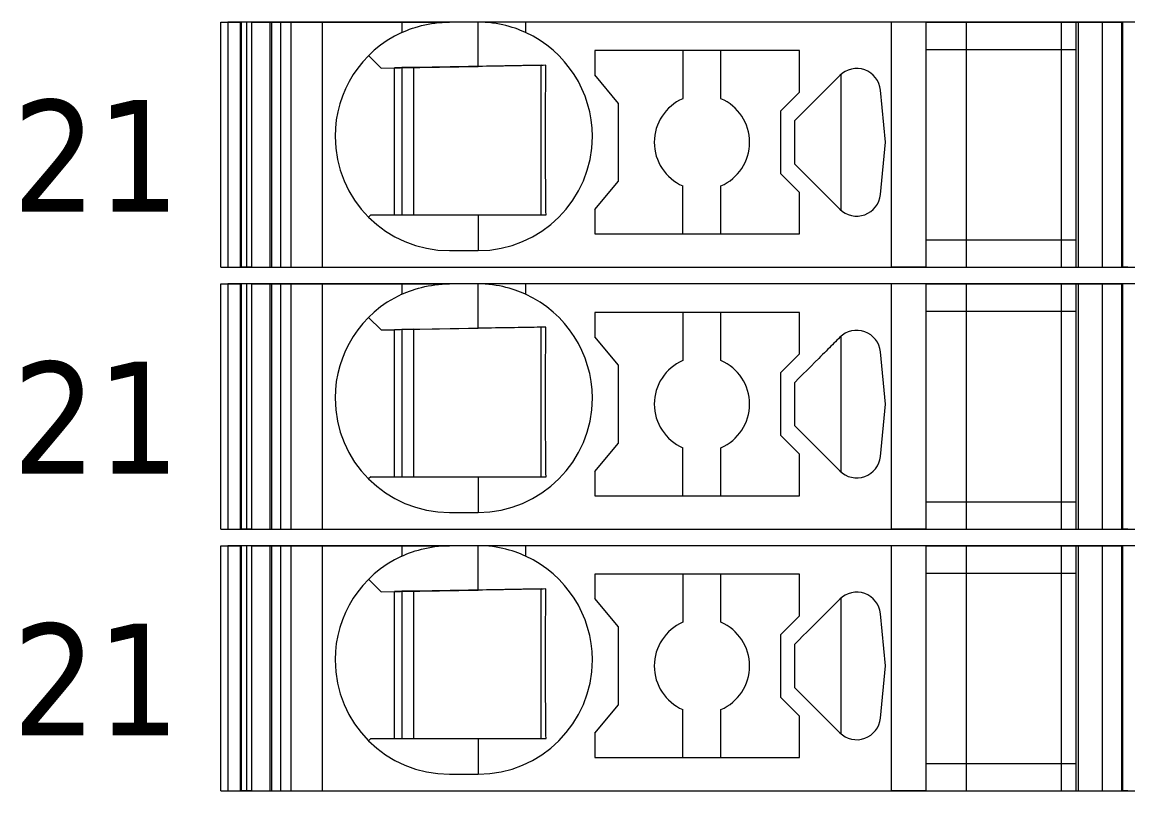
# Model space of a CAD drawing. Header units: millimetres. Extents: x 0 to 1680, y 0 to 1188.
# Drawn here: x 868.68 to 891.89, y 413.35 to 429.5 of the extents above; entities that cross this region are included whole.
import ezdxf
from ezdxf.enums import TextEntityAlignment as Align

# ---------------------------------------------------------------- set-up
doc = ezdxf.new("R2010")
doc.units = ezdxf.units.MM
for name, color, linetype, lineweight in [('EPLAN309', 5, 'Continuous', 5), ('EPLAN493', 5, 'Continuous', 5), ('MAIN-1', 7, 'Continuous', 5), ('MAIN-2', 7, 'Continuous', 5)]:
    doc.layers.add(name, color=color, linetype=linetype, lineweight=lineweight)
doc.styles.add('Tahoma', font='')
doc.styles.get('Tahoma').set_extended_font_data('Tahoma')

# ---------------------------------------------------------------- blocks, each defined once
blk = doc.blocks.new('EPLSYM_LibrarySPECIAL_Symbol12_Variant0_Placement8_10')
at = {"layer": 'EPLAN309', "lineweight": 13, "ltscale": 16}
blk.add_lwpolyline([(0, -5.15), (68.15, -5.15), (68.15, 0), (0, 0)], close=True, dxfattribs=at)
at = {"layer": 'EPLAN493', "color": 5, "style": 'Tahoma'}
blk.add_attdef('17_20450', text='', height=2.3478, dxfattribs=at).set_placement((0, -21.83478), align=Align.MIDDLE_RIGHT)
blk = doc.blocks.new('EPLSYM_LibrarySPECIAL_Symbol12_Variant0_Placement8_11')
at = {"layer": 'EPLAN309', "lineweight": 13, "ltscale": 16}
blk.add_lwpolyline([(0, -5.15), (68.15, -5.15), (68.15, 0), (0, 0)], close=True, dxfattribs=at)
at = {"layer": 'EPLAN493', "color": 5, "style": 'Tahoma'}
blk.add_attdef('17_20450', text='', height=2.3478, dxfattribs=at).set_placement((0, -21.83478), align=Align.MIDDLE_RIGHT)
blk = doc.blocks.new('EPLSYM_LibrarySPECIAL_Symbol12_Variant0_Placement8_12')
at = {"layer": 'EPLAN309', "lineweight": 13, "ltscale": 16}
blk.add_lwpolyline([(0, -5.15), (68.15, -5.15), (68.15, 0), (0, 0)], close=True, dxfattribs=at)
at = {"layer": 'EPLAN493', "color": 5, "style": 'Tahoma'}
blk.add_attdef('17_20450', text='', height=2.3478, dxfattribs=at).set_placement((0, -21.83478), align=Align.MIDDLE_RIGHT)

msp = doc.modelspace()

# ---------------------------------------------------------------- linework, layer by layer
at = {"layer": 'MAIN-1'}
for p, q in [((872.85, 429.5), (873.284, 429.5)), ((872.85, 424.35), (872.85, 429.5)), ((873.393, 429.5), (873.284, 429.5)), ((873.284, 424.35), (873.284, 429.5)), ((873.501, 429.5), (873.393, 429.5)), ((873.393, 424.35), (873.393, 429.5)), ((873.501, 429.5), (876.65, 429.5)), ((873.501, 424.35), (873.501, 429.5)), ((876.65, 429.5), (877.65, 429.5)), ((876.65, 429.5), (876.65, 429.282)), ((877.272, 429.47), (877.346, 429.481)), ((877.346, 429.481), (877.421, 429.489)), ((877.421, 429.489), (877.497, 429.495)), ((877.497, 429.495), (877.573, 429.499)), ((877.573, 429.499), (877.65, 429.5)), ((878.25, 429.5), (877.65, 429.5)), ((878.327, 429.499), (878.25, 429.5)), ((879.25, 429.5), (878.25, 429.5)), ((878.25, 428.568), (878.25, 429.5)), ((878.403, 429.495), (878.327, 429.499)), ((878.479, 429.489), (878.403, 429.495)), ((878.554, 429.481), (878.479, 429.489)), ((878.628, 429.47), (878.554, 429.481)), ((886.932, 429.5), (879.25, 429.5)), ((879.25, 429.5), (879.25, 429.282)), ((887.65, 429.5), (886.932, 429.5)), ((886.932, 424.35), (886.932, 429.5)), ((887.65, 429.5), (890.8, 429.5)), ((887.65, 429.5), (887.65, 424.35)), ((890.8, 429.5), (891.35, 429.5)), ((890.8, 429.5), (890.8, 424.35)), ((891.35, 429.5), (891.784, 429.5)), ((891.35, 429.5), (891.35, 424.35)), ((891.893, 429.5), (891.784, 429.5)), ((891.784, 424.35), (891.784, 429.5)), ((876.65, 429.282), (876.702, 429.305)), ((876.702, 429.305), (876.756, 429.327)), ((876.756, 429.327), (876.813, 429.349)), ((876.813, 429.349), (876.872, 429.37)), ((876.872, 429.37), (876.933, 429.39)), ((876.933, 429.39), (876.997, 429.409)), ((876.997, 429.409), (877.063, 429.427)), ((877.063, 429.427), (877.131, 429.443)), ((877.131, 429.443), (877.201, 429.458)), ((877.201, 429.458), (877.272, 429.47)), ((878.699, 429.458), (878.628, 429.47)), ((878.769, 429.443), (878.699, 429.458)), ((878.837, 429.427), (878.769, 429.443)), ((878.903, 429.409), (878.837, 429.427)), ((878.967, 429.39), (878.903, 429.409)), ((879.028, 429.37), (878.967, 429.39)), ((879.087, 429.349), (879.028, 429.37)), ((879.144, 429.327), (879.087, 429.349)), ((879.198, 429.305), (879.144, 429.327)), ((879.25, 429.282), (879.198, 429.305)), ((875.953, 428.797), (876.217, 428.533)), ((880.7, 428.9), (880.7, 428.389)), ((885, 428.9), (880.7, 428.9)), ((882.55, 428.9), (882.55, 427.892)), ((883.35, 427.892), (883.35, 428.9)), ((885, 428.029), (885, 428.9)), ((887.65, 428.925), (890.8, 428.925)), ((876.217, 428.533), (878.25, 428.568)), ((878.345, 428.57), (878.25, 428.568)), ((878.438, 428.571), (878.345, 428.57)), ((878.53, 428.573), (878.438, 428.571)), ((878.618, 428.575), (878.53, 428.573)), ((878.703, 428.576), (878.618, 428.575)), ((878.786, 428.577), (878.703, 428.576)), ((878.865, 428.579), (878.786, 428.577)), ((878.943, 428.58), (878.865, 428.579)), ((879.017, 428.581), (878.943, 428.58)), ((879.09, 428.582), (879.017, 428.581)), ((879.16, 428.584), (879.09, 428.582)), ((879.229, 428.585), (879.16, 428.584)), ((879.297, 428.586), (879.229, 428.585)), ((879.363, 428.587), (879.297, 428.586)), ((879.428, 428.588), (879.363, 428.587)), ((879.491, 428.589), (879.428, 428.588)), ((879.554, 428.59), (879.491, 428.589)), ((879.615, 428.591), (879.554, 428.59)), ((879.579, 425.45), (879.579, 428.591)), ((879.676, 428.592), (879.615, 428.591)), ((879.676, 428.522), (879.676, 428.592)), ((876.5, 425.45), (876.5, 428.538)), ((876.65, 428.54), (876.65, 425.45)), ((876.9, 425.45), (876.9, 428.545)), ((879.673, 428.303), (879.674, 428.377)), ((879.674, 428.377), (879.675, 428.45)), ((879.675, 428.45), (879.676, 428.522)), ((881.2, 427.793), (880.7, 428.389)), ((885.784, 428.316), (885.752, 428.285)), ((885.815, 428.347), (885.784, 428.316)), ((885.846, 428.379), (885.815, 428.347)), ((885.867, 428.398), (885.867, 425.552)), ((879.671, 428.07), (879.672, 428.149)), ((879.672, 428.149), (879.673, 428.227)), ((879.673, 428.227), (879.673, 428.303)), ((885.558, 428.09), (885.521, 428.053)), ((885.594, 428.126), (885.558, 428.09)), ((885.627, 428.159), (885.594, 428.126)), ((885.658, 428.191), (885.627, 428.159)), ((885.69, 428.222), (885.658, 428.191)), ((885.721, 428.253), (885.69, 428.222)), ((885.752, 428.285), (885.721, 428.253)), ((879.669, 427.817), (879.67, 427.904)), ((879.67, 427.988), (879.671, 428.07)), ((879.67, 427.904), (879.67, 427.988)), ((884.6, 427.629), (885, 428.029)), ((885.323, 427.856), (885.242, 427.774)), ((885.402, 427.934), (885.323, 427.856)), ((885.443, 427.975), (885.402, 427.934)), ((885.483, 428.015), (885.443, 427.975)), ((885.521, 428.053), (885.483, 428.015)), ((886.802, 426.975), (886.698, 428.072)), ((879.668, 427.632), (879.669, 427.726)), ((879.668, 427.534), (879.668, 427.632)), ((879.669, 427.726), (879.669, 427.817)), ((881.2, 426.157), (881.2, 427.793)), ((884.6, 427.629), (884.6, 426.321)), ((885.158, 427.69), (885.072, 427.604)), ((885.242, 427.774), (885.158, 427.69)), ((879.667, 427.431), (879.668, 427.534)), ((879.667, 427.324), (879.667, 427.431)), ((884.986, 427.518), (884.9, 427.432)), ((884.9, 427.302), (884.9, 427.432)), ((885.072, 427.604), (884.986, 427.518)), ((879.667, 427.213), (879.667, 427.324)), ((879.667, 427.1), (879.667, 427.213)), ((884.9, 427.171), (884.9, 427.302)), ((884.9, 427.04), (884.9, 427.171)), ((879.667, 426.979), (879.667, 427.1)), ((879.667, 426.861), (879.667, 426.979)), ((884.9, 426.91), (884.9, 427.04)), ((886.698, 425.878), (886.802, 426.975)), ((879.667, 426.747), (879.667, 426.861)), ((879.668, 426.638), (879.667, 426.747)), ((884.9, 426.779), (884.9, 426.91)), ((884.9, 426.648), (884.9, 426.779)), ((879.668, 426.534), (879.668, 426.638)), ((879.669, 426.434), (879.668, 426.534)), ((884.9, 426.518), (884.9, 426.648)), ((884.9, 426.518), (885.846, 425.571)), ((879.669, 426.339), (879.669, 426.434)), ((879.67, 426.248), (879.669, 426.339)), ((879.671, 426.159), (879.67, 426.248)), ((885, 425.921), (884.6, 426.321)), ((879.672, 426.073), (879.671, 426.159)), ((879.672, 425.99), (879.672, 426.073)), ((880.7, 425.561), (881.2, 426.157)), ((882.55, 425.05), (882.55, 426.058)), ((883.35, 425.05), (883.35, 426.058)), ((879.673, 425.908), (879.672, 425.99)), ((879.674, 425.829), (879.673, 425.908)), ((879.675, 425.75), (879.674, 425.829)), ((885, 425.05), (885, 425.921)), ((879.676, 425.674), (879.675, 425.75)), ((879.676, 425.598), (879.676, 425.674)), ((879.677, 425.524), (879.676, 425.598)), ((880.7, 425.561), (880.7, 425.05)), ((876, 425.45), (875.953, 425.403)), ((876, 425.45), (878.25, 425.45)), ((878.25, 425.45), (878.342, 425.45)), ((878.25, 425.45), (878.25, 424.7)), ((878.342, 425.45), (878.433, 425.45)), ((878.433, 425.45), (878.523, 425.45)), ((878.523, 425.45), (878.61, 425.45)), ((878.61, 425.45), (878.695, 425.45)), ((878.695, 425.45), (878.778, 425.45)), ((878.778, 425.45), (878.858, 425.45)), ((878.858, 425.45), (878.936, 425.45)), ((878.936, 425.45), (879.011, 425.45)), ((879.011, 425.45), (879.085, 425.45)), ((879.085, 425.45), (879.157, 425.45)), ((879.157, 425.45), (879.226, 425.45)), ((879.226, 425.45), (879.295, 425.45)), ((879.295, 425.45), (879.361, 425.45)), ((879.361, 425.45), (879.427, 425.45)), ((879.427, 425.45), (879.491, 425.45)), ((879.491, 425.45), (879.555, 425.45)), ((879.555, 425.45), (879.617, 425.45)), ((879.617, 425.45), (879.678, 425.45)), ((879.678, 425.45), (879.677, 425.524)), ((880.7, 425.05), (885, 425.05)), ((887.65, 424.925), (890.8, 424.925)), ((877.65, 424.7), (878.25, 424.7)), ((872.85, 424.35), (873.284, 424.35)), ((873.393, 424.35), (873.284, 424.35)), ((873.501, 424.35), (873.393, 424.35)), ((873.501, 424.35), (886.932, 424.35)), ((887.65, 424.35), (886.932, 424.35)), ((887.65, 424.35), (890.8, 424.35)), ((890.8, 424.35), (891.35, 424.35)), ((891.35, 424.35), (891.784, 424.35)), ((891.893, 424.35), (891.784, 424.35)), ((872.85, 424), (873.284, 424)), ((872.85, 418.85), (872.85, 424)), ((873.393, 424), (873.284, 424)), ((873.284, 418.85), (873.284, 424)), ((873.501, 424), (873.393, 424)), ((873.393, 418.85), (873.393, 424)), ((873.501, 424), (876.65, 424)), ((873.501, 418.85), (873.501, 424)), ((876.65, 424), (877.65, 424)), ((876.65, 424), (876.65, 423.782)), ((876.933, 423.89), (876.997, 423.909)), ((876.997, 423.909), (877.063, 423.927)), ((877.063, 423.927), (877.131, 423.943)), ((877.131, 423.943), (877.201, 423.958)), ((877.201, 423.958), (877.272, 423.97)), ((877.272, 423.97), (877.346, 423.981)), ((877.346, 423.981), (877.421, 423.989)), ((877.421, 423.989), (877.497, 423.995)), ((877.497, 423.995), (877.573, 423.999)), ((877.573, 423.999), (877.65, 424)), ((878.25, 424), (877.65, 424)), ((878.327, 423.999), (878.25, 424)), ((879.25, 424), (878.25, 424)), ((878.25, 423.068), (878.25, 424)), ((878.403, 423.995), (878.327, 423.999)), ((878.479, 423.989), (878.403, 423.995)), ((878.554, 423.981), (878.479, 423.989)), ((878.628, 423.97), (878.554, 423.981)), ((878.699, 423.958), (878.628, 423.97)), ((878.769, 423.943), (878.699, 423.958)), ((878.837, 423.927), (878.769, 423.943)), ((878.903, 423.909), (878.837, 423.927)), ((878.967, 423.89), (878.903, 423.909)), ((886.932, 424), (879.25, 424)), ((879.25, 424), (879.25, 423.782)), ((887.65, 424), (886.932, 424)), ((886.932, 418.85), (886.932, 424)), ((887.65, 424), (890.8, 424)), ((887.65, 424), (887.65, 418.85)), ((890.8, 424), (891.35, 424)), ((890.8, 424), (890.8, 418.85)), ((891.35, 424), (891.784, 424)), ((891.35, 424), (891.35, 418.85)), ((891.893, 424), (891.784, 424)), ((891.784, 418.85), (891.784, 424)), ((876.65, 423.782), (876.702, 423.805)), ((876.702, 423.805), (876.756, 423.827)), ((876.756, 423.827), (876.813, 423.849)), ((876.813, 423.849), (876.872, 423.87)), ((876.872, 423.87), (876.933, 423.89)), ((879.028, 423.87), (878.967, 423.89)), ((879.087, 423.849), (879.028, 423.87)), ((879.144, 423.827), (879.087, 423.849)), ((879.198, 423.805), (879.144, 423.827)), ((879.25, 423.782), (879.198, 423.805)), ((875.953, 423.297), (876.217, 423.033)), ((880.7, 423.4), (880.7, 422.889)), ((885, 423.4), (880.7, 423.4)), ((882.55, 423.4), (882.55, 422.392)), ((883.35, 422.392), (883.35, 423.4)), ((885, 422.529), (885, 423.4)), ((887.65, 423.425), (890.8, 423.425)), ((876.217, 423.033), (878.25, 423.068)), ((876.5, 419.95), (876.5, 423.038)), ((876.65, 423.04), (876.65, 419.95)), ((876.9, 419.95), (876.9, 423.045)), ((878.345, 423.07), (878.25, 423.068)), ((878.438, 423.071), (878.345, 423.07)), ((878.53, 423.073), (878.438, 423.071)), ((878.618, 423.075), (878.53, 423.073)), ((878.703, 423.076), (878.618, 423.075)), ((878.786, 423.077), (878.703, 423.076)), ((878.865, 423.079), (878.786, 423.077)), ((878.943, 423.08), (878.865, 423.079)), ((879.017, 423.081), (878.943, 423.08)), ((879.09, 423.082), (879.017, 423.081)), ((879.16, 423.084), (879.09, 423.082)), ((879.229, 423.085), (879.16, 423.084)), ((879.297, 423.086), (879.229, 423.085)), ((879.363, 423.087), (879.297, 423.086)), ((879.428, 423.088), (879.363, 423.087)), ((879.491, 423.089), (879.428, 423.088)), ((879.554, 423.09), (879.491, 423.089)), ((879.615, 423.091), (879.554, 423.09)), ((879.579, 419.95), (879.579, 423.091)), ((879.676, 423.092), (879.615, 423.091)), ((879.675, 422.95), (879.676, 423.022)), ((879.676, 423.022), (879.676, 423.092)), ((879.673, 422.803), (879.674, 422.877)), ((879.673, 422.727), (879.673, 422.803)), ((879.674, 422.877), (879.675, 422.95)), ((881.2, 422.293), (880.7, 422.889)), ((885.721, 422.753), (885.69, 422.722)), ((885.752, 422.785), (885.721, 422.753)), ((885.784, 422.816), (885.752, 422.785)), ((885.815, 422.847), (885.784, 422.816)), ((885.846, 422.879), (885.815, 422.847)), ((885.867, 422.898), (885.867, 420.052)), ((879.67, 422.488), (879.671, 422.57)), ((879.671, 422.57), (879.672, 422.649)), ((879.672, 422.649), (879.673, 422.727)), ((884.6, 422.129), (885, 422.529)), ((885.483, 422.515), (885.443, 422.475)), ((885.521, 422.553), (885.483, 422.515)), ((885.558, 422.59), (885.521, 422.553)), ((885.594, 422.626), (885.558, 422.59)), ((885.627, 422.659), (885.594, 422.626)), ((885.658, 422.691), (885.627, 422.659)), ((885.69, 422.722), (885.658, 422.691)), ((886.802, 421.475), (886.698, 422.572)), ((879.669, 422.317), (879.67, 422.404)), ((879.669, 422.226), (879.669, 422.317)), ((879.67, 422.404), (879.67, 422.488)), ((881.2, 420.657), (881.2, 422.293)), ((885.323, 422.356), (885.242, 422.274)), ((885.402, 422.434), (885.323, 422.356)), ((885.443, 422.475), (885.402, 422.434)), ((879.668, 422.132), (879.669, 422.226)), ((879.668, 422.034), (879.668, 422.132)), ((884.6, 422.129), (884.6, 420.821)), ((885.072, 422.104), (884.986, 422.018)), ((885.158, 422.19), (885.072, 422.104)), ((885.242, 422.274), (885.158, 422.19)), ((879.667, 421.931), (879.668, 422.034)), ((879.667, 421.824), (879.667, 421.931)), ((879.667, 421.713), (879.667, 421.824)), ((884.986, 422.018), (884.9, 421.932)), ((884.9, 421.802), (884.9, 421.932)), ((879.667, 421.6), (879.667, 421.713)), ((879.667, 421.479), (879.667, 421.6)), ((884.9, 421.671), (884.9, 421.802)), ((884.9, 421.54), (884.9, 421.671)), ((879.667, 421.361), (879.667, 421.479)), ((879.667, 421.247), (879.667, 421.361)), ((884.9, 421.41), (884.9, 421.54)), ((884.9, 421.279), (884.9, 421.41)), ((886.698, 420.378), (886.802, 421.475)), ((879.668, 421.138), (879.667, 421.247)), ((879.668, 421.034), (879.668, 421.138)), ((884.9, 421.148), (884.9, 421.279)), ((884.9, 421.018), (884.9, 421.148)), ((879.669, 420.934), (879.668, 421.034)), ((879.669, 420.839), (879.669, 420.934)), ((884.9, 421.018), (885.846, 420.071)), ((879.67, 420.748), (879.669, 420.839)), ((879.671, 420.659), (879.67, 420.748)), ((879.672, 420.573), (879.671, 420.659)), ((880.7, 420.061), (881.2, 420.657)), ((885, 420.421), (884.6, 420.821)), ((879.672, 420.49), (879.672, 420.573)), ((879.673, 420.408), (879.672, 420.49)), ((882.55, 419.55), (882.55, 420.558)), ((883.35, 419.55), (883.35, 420.558)), ((879.674, 420.329), (879.673, 420.408)), ((879.675, 420.25), (879.674, 420.329)), ((879.676, 420.174), (879.675, 420.25)), ((885, 419.55), (885, 420.421)), ((879.676, 420.098), (879.676, 420.174)), ((879.677, 420.024), (879.676, 420.098)), ((879.678, 419.95), (879.677, 420.024)), ((880.7, 420.061), (880.7, 419.55)), ((876, 419.95), (875.953, 419.903)), ((876, 419.95), (878.25, 419.95)), ((878.25, 419.95), (878.342, 419.95)), ((878.25, 419.95), (878.25, 419.2)), ((878.342, 419.95), (878.433, 419.95)), ((878.433, 419.95), (878.523, 419.95)), ((878.523, 419.95), (878.61, 419.95)), ((878.61, 419.95), (878.695, 419.95)), ((878.695, 419.95), (878.778, 419.95)), ((878.778, 419.95), (878.858, 419.95)), ((878.858, 419.95), (878.936, 419.95)), ((878.936, 419.95), (879.011, 419.95)), ((879.011, 419.95), (879.085, 419.95)), ((879.085, 419.95), (879.157, 419.95)), ((879.157, 419.95), (879.226, 419.95)), ((879.226, 419.95), (879.295, 419.95)), ((879.295, 419.95), (879.361, 419.95)), ((879.361, 419.95), (879.427, 419.95)), ((879.427, 419.95), (879.491, 419.95)), ((879.491, 419.95), (879.555, 419.95)), ((879.555, 419.95), (879.617, 419.95)), ((879.617, 419.95), (879.678, 419.95)), ((880.7, 419.55), (885, 419.55)), ((887.65, 419.425), (890.8, 419.425)), ((877.65, 419.2), (878.25, 419.2)), ((872.85, 418.85), (873.284, 418.85)), ((873.393, 418.85), (873.284, 418.85)), ((873.501, 418.85), (873.393, 418.85)), ((873.501, 418.85), (886.932, 418.85)), ((887.65, 418.85), (886.932, 418.85)), ((887.65, 418.85), (890.8, 418.85)), ((890.8, 418.85), (891.35, 418.85)), ((891.35, 418.85), (891.784, 418.85)), ((891.893, 418.85), (891.784, 418.85)), ((872.85, 418.5), (873.284, 418.5)), ((872.85, 413.35), (872.85, 418.5)), ((873.393, 418.5), (873.284, 418.5)), ((873.284, 413.35), (873.284, 418.5)), ((873.501, 418.5), (873.393, 418.5)), ((873.393, 413.35), (873.393, 418.5)), ((873.501, 418.5), (876.65, 418.5)), ((873.501, 413.35), (873.501, 418.5)), ((876.65, 418.5), (877.65, 418.5)), ((876.65, 418.5), (876.65, 418.282)), ((876.756, 418.327), (876.813, 418.349)), ((876.813, 418.349), (876.872, 418.37)), ((876.872, 418.37), (876.933, 418.39)), ((876.933, 418.39), (876.997, 418.409)), ((876.997, 418.409), (877.063, 418.427)), ((877.063, 418.427), (877.131, 418.443)), ((877.131, 418.443), (877.201, 418.458)), ((877.201, 418.458), (877.272, 418.47)), ((877.272, 418.47), (877.346, 418.481)), ((877.346, 418.481), (877.421, 418.489)), ((877.421, 418.489), (877.497, 418.495)), ((877.497, 418.495), (877.573, 418.499)), ((877.573, 418.499), (877.65, 418.5)), ((878.25, 418.5), (877.65, 418.5)), ((878.327, 418.499), (878.25, 418.5)), ((879.25, 418.5), (878.25, 418.5)), ((878.25, 417.568), (878.25, 418.5)), ((878.403, 418.495), (878.327, 418.499)), ((878.479, 418.489), (878.403, 418.495)), ((878.554, 418.481), (878.479, 418.489)), ((878.628, 418.47), (878.554, 418.481)), ((878.699, 418.458), (878.628, 418.47)), ((878.769, 418.443), (878.699, 418.458)), ((878.837, 418.427), (878.769, 418.443)), ((878.903, 418.409), (878.837, 418.427)), ((878.967, 418.39), (878.903, 418.409)), ((879.028, 418.37), (878.967, 418.39)), ((879.087, 418.349), (879.028, 418.37)), ((879.144, 418.327), (879.087, 418.349)), ((886.932, 418.5), (879.25, 418.5)), ((879.25, 418.5), (879.25, 418.282)), ((887.65, 418.5), (886.932, 418.5)), ((886.932, 413.35), (886.932, 418.5)), ((887.65, 418.5), (890.8, 418.5)), ((887.65, 418.5), (887.65, 413.35)), ((890.8, 418.5), (891.35, 418.5)), ((890.8, 418.5), (890.8, 413.35)), ((891.35, 418.5), (891.784, 418.5)), ((891.35, 418.5), (891.35, 413.35)), ((891.893, 418.5), (891.784, 418.5)), ((891.784, 413.35), (891.784, 418.5)), ((876.65, 418.282), (876.702, 418.305)), ((876.702, 418.305), (876.756, 418.327)), ((879.198, 418.305), (879.144, 418.327)), ((879.25, 418.282), (879.198, 418.305)), ((880.7, 417.9), (880.7, 417.389)), ((885, 417.9), (880.7, 417.9)), ((882.55, 417.9), (882.55, 416.892)), ((883.35, 416.892), (883.35, 417.9)), ((885, 417.029), (885, 417.9)), ((887.65, 417.925), (890.8, 417.925)), ((875.953, 417.797), (876.217, 417.533)), ((876.217, 417.533), (878.25, 417.568)), ((876.5, 414.45), (876.5, 417.538)), ((876.65, 417.54), (876.65, 414.45)), ((876.9, 414.45), (876.9, 417.545)), ((878.345, 417.57), (878.25, 417.568)), ((878.438, 417.571), (878.345, 417.57)), ((878.53, 417.573), (878.438, 417.571)), ((878.618, 417.575), (878.53, 417.573)), ((878.703, 417.576), (878.618, 417.575)), ((878.786, 417.577), (878.703, 417.576)), ((878.865, 417.579), (878.786, 417.577)), ((878.943, 417.58), (878.865, 417.579)), ((879.017, 417.581), (878.943, 417.58)), ((879.09, 417.582), (879.017, 417.581)), ((879.16, 417.584), (879.09, 417.582)), ((879.229, 417.585), (879.16, 417.584)), ((879.297, 417.586), (879.229, 417.585)), ((879.363, 417.587), (879.297, 417.586)), ((879.428, 417.588), (879.363, 417.587)), ((879.491, 417.589), (879.428, 417.588)), ((879.554, 417.59), (879.491, 417.589)), ((879.615, 417.591), (879.554, 417.59)), ((879.579, 414.45), (879.579, 417.591)), ((879.676, 417.592), (879.615, 417.591)), ((879.674, 417.377), (879.675, 417.45)), ((879.675, 417.45), (879.676, 417.522)), ((879.676, 417.522), (879.676, 417.592)), ((879.672, 417.149), (879.673, 417.227)), ((879.673, 417.303), (879.674, 417.377)), ((879.673, 417.227), (879.673, 417.303)), ((881.2, 416.793), (880.7, 417.389)), ((885.658, 417.191), (885.627, 417.159)), ((885.69, 417.222), (885.658, 417.191)), ((885.721, 417.253), (885.69, 417.222)), ((885.752, 417.285), (885.721, 417.253)), ((885.784, 417.316), (885.752, 417.285)), ((885.815, 417.347), (885.784, 417.316)), ((885.846, 417.379), (885.815, 417.347)), ((885.867, 417.398), (885.867, 414.552)), ((879.67, 416.988), (879.671, 417.07)), ((879.67, 416.904), (879.67, 416.988)), ((879.671, 417.07), (879.672, 417.149)), ((884.6, 416.629), (885, 417.029)), ((885.443, 416.975), (885.402, 416.934)), ((885.483, 417.015), (885.443, 416.975)), ((885.521, 417.053), (885.483, 417.015)), ((885.558, 417.09), (885.521, 417.053)), ((885.594, 417.126), (885.558, 417.09)), ((885.627, 417.159), (885.594, 417.126)), ((886.802, 415.975), (886.698, 417.072)), ((879.668, 416.632), (879.669, 416.726)), ((879.669, 416.817), (879.67, 416.904)), ((879.669, 416.726), (879.669, 416.817)), ((881.2, 415.157), (881.2, 416.793)), ((885.242, 416.774), (885.158, 416.69)), ((885.323, 416.856), (885.242, 416.774)), ((885.402, 416.934), (885.323, 416.856)), ((879.667, 416.431), (879.668, 416.534)), ((879.668, 416.534), (879.668, 416.632)), ((884.6, 416.629), (884.6, 415.321)), ((884.986, 416.518), (884.9, 416.432)), ((885.072, 416.604), (884.986, 416.518)), ((885.158, 416.69), (885.072, 416.604)), ((879.667, 416.324), (879.667, 416.431)), ((879.667, 416.213), (879.667, 416.324)), ((884.9, 416.302), (884.9, 416.432)), ((884.9, 416.171), (884.9, 416.302)), ((879.667, 416.1), (879.667, 416.213)), ((879.667, 415.979), (879.667, 416.1)), ((884.9, 416.04), (884.9, 416.171)), ((884.9, 415.91), (884.9, 416.04)), ((879.667, 415.861), (879.667, 415.979)), ((879.667, 415.747), (879.667, 415.861)), ((884.9, 415.779), (884.9, 415.91)), ((884.9, 415.648), (884.9, 415.779)), ((886.698, 414.878), (886.802, 415.975)), ((879.668, 415.638), (879.667, 415.747)), ((879.668, 415.534), (879.668, 415.638)), ((884.9, 415.518), (884.9, 415.648)), ((879.669, 415.434), (879.668, 415.534)), ((879.669, 415.339), (879.669, 415.434)), ((879.67, 415.248), (879.669, 415.339)), ((885, 414.921), (884.6, 415.321)), ((884.9, 415.518), (885.846, 414.571)), ((879.671, 415.159), (879.67, 415.248)), ((879.672, 415.073), (879.671, 415.159)), ((880.7, 414.561), (881.2, 415.157)), ((879.672, 414.99), (879.672, 415.073)), ((879.673, 414.908), (879.672, 414.99)), ((879.674, 414.829), (879.673, 414.908)), ((882.55, 414.05), (882.55, 415.058)), ((883.35, 414.05), (883.35, 415.058)), ((885, 414.05), (885, 414.921)), ((879.675, 414.75), (879.674, 414.829)), ((879.676, 414.674), (879.675, 414.75)), ((879.676, 414.598), (879.676, 414.674)), ((876, 414.45), (875.953, 414.403)), ((876, 414.45), (878.25, 414.45)), ((878.25, 414.45), (878.342, 414.45)), ((878.25, 414.45), (878.25, 413.7)), ((878.342, 414.45), (878.433, 414.45)), ((878.433, 414.45), (878.523, 414.45)), ((878.523, 414.45), (878.61, 414.45)), ((878.61, 414.45), (878.695, 414.45)), ((878.695, 414.45), (878.778, 414.45)), ((878.778, 414.45), (878.858, 414.45)), ((878.858, 414.45), (878.936, 414.45)), ((878.936, 414.45), (879.011, 414.45)), ((879.011, 414.45), (879.085, 414.45)), ((879.085, 414.45), (879.157, 414.45)), ((879.157, 414.45), (879.226, 414.45)), ((879.226, 414.45), (879.295, 414.45)), ((879.295, 414.45), (879.361, 414.45)), ((879.361, 414.45), (879.427, 414.45)), ((879.427, 414.45), (879.491, 414.45)), ((879.491, 414.45), (879.555, 414.45)), ((879.555, 414.45), (879.617, 414.45)), ((879.617, 414.45), (879.678, 414.45)), ((879.677, 414.524), (879.676, 414.598)), ((879.678, 414.45), (879.677, 414.524)), ((880.7, 414.561), (880.7, 414.05)), ((880.7, 414.05), (885, 414.05)), ((887.65, 413.925), (890.8, 413.925)), ((877.65, 413.7), (878.25, 413.7)), ((872.85, 413.35), (873.284, 413.35)), ((873.393, 413.35), (873.284, 413.35)), ((873.501, 413.35), (873.393, 413.35)), ((873.501, 413.35), (886.932, 413.35)), ((887.65, 413.35), (886.932, 413.35)), ((887.65, 413.35), (890.8, 413.35)), ((890.8, 413.35), (891.35, 413.35)), ((891.35, 413.35), (891.784, 413.35)), ((891.893, 413.35), (891.784, 413.35))]:
    msp.add_line(p, q, dxfattribs=at)
for centre, radius, start, end in [((877.65, 427.1), 2.4, 114.6244, 180), ((878.25, 427.1), 2.4, 0, 65.3756), ((886.2, 428.025), 0.5, 5.4404, 135), ((882.95, 426.975), 1, 113.5782, 180), ((882.95, 426.975), 1, 0, 66.4218), ((877.65, 427.1), 2.4, 180, 270), ((878.25, 427.1), 2.4, 270, 0), ((882.95, 426.975), 1, 180, 246.4218), ((882.95, 426.975), 1, 293.5782, 0), ((886.2, 425.925), 0.5, 225, 354.5596), ((877.65, 421.6), 2.4, 114.6244, 180), ((878.25, 421.6), 2.4, 0, 65.3756), ((886.2, 422.525), 0.5, 5.4404, 135), ((882.95, 421.475), 1, 113.5782, 180), ((882.95, 421.475), 1, 0, 66.4218), ((877.65, 421.6), 2.4, 180, 270), ((878.25, 421.6), 2.4, 270, 0), ((882.95, 421.475), 1, 180, 246.4218), ((882.95, 421.475), 1, 293.5782, 0), ((886.2, 420.425), 0.5, 225, 354.5596), ((877.65, 416.1), 2.4, 114.6244, 180), ((878.25, 416.1), 2.4, 0, 65.3756), ((886.2, 417.025), 0.5, 5.4404, 135), ((882.95, 415.975), 1, 113.5782, 180), ((882.95, 415.975), 1, 0, 66.4218), ((877.65, 416.1), 2.4, 180, 270), ((878.25, 416.1), 2.4, 270, 0), ((882.95, 415.975), 1, 180, 246.4218), ((882.95, 415.975), 1, 293.5782, 0), ((886.2, 414.925), 0.5, 225, 354.5596)]:
    msp.add_arc(centre, radius, start, end, dxfattribs=at)
at = {"layer": 'MAIN-2'}
for p, q in [((873.256, 429.5), (873.256, 424.35)), ((873.889, 424.35), (873.889, 429.5)), ((873.917, 429.5), (873.917, 424.35)), ((874.102, 429.5), (874.102, 424.35)), ((874.32, 429.5), (874.32, 424.35)), ((874.981, 429.5), (874.981, 424.35)), ((888.506, 424.35), (888.506, 429.5)), ((890.491, 429.5), (890.491, 424.35)), ((890.85, 429.5), (890.85, 424.35)), ((891.756, 429.5), (891.756, 424.35)), ((876.9, 428.548), (876.65, 428.543)), ((876.9, 428.553), (879.579, 428.6)), ((876.9, 428.548), (876.9, 428.553)), ((876.9, 428.545), (876.9, 428.548)), ((879.579, 428.6), (879.676, 428.592)), ((879.579, 428.591), (879.579, 428.6)), ((876.217, 428.533), (876.5, 428.538)), ((876.65, 428.542), (876.5, 428.539)), ((876.5, 428.539), (876.5, 428.538)), ((876.5, 428.538), (876.5, 428.538)), ((876.65, 428.542), (876.65, 428.543)), ((876.65, 428.542), (876.65, 428.54)), ((876.65, 425.45), (876.65, 425.45)), ((876.9, 425.45), (876.9, 425.45)), ((873.256, 424), (873.256, 418.85)), ((873.889, 418.85), (873.889, 424)), ((873.917, 424), (873.917, 418.85)), ((874.102, 424), (874.102, 418.85)), ((874.32, 424), (874.32, 418.85)), ((874.981, 424), (874.981, 418.85)), ((888.506, 418.85), (888.506, 424)), ((890.491, 424), (890.491, 418.85)), ((890.85, 424), (890.85, 418.85)), ((891.756, 424), (891.756, 418.85)), ((876.217, 423.033), (876.5, 423.038)), ((876.65, 423.042), (876.5, 423.039)), ((876.5, 423.039), (876.5, 423.038)), ((876.5, 423.038), (876.5, 423.038)), ((876.9, 423.048), (876.65, 423.043)), ((876.65, 423.042), (876.65, 423.043)), ((876.65, 423.042), (876.65, 423.04)), ((876.9, 423.053), (879.579, 423.1)), ((876.9, 423.048), (876.9, 423.053)), ((876.9, 423.045), (876.9, 423.048)), ((879.579, 423.1), (879.676, 423.092)), ((879.579, 423.091), (879.579, 423.1)), ((876.65, 419.95), (876.65, 419.95)), ((876.9, 419.95), (876.9, 419.95)), ((873.256, 418.5), (873.256, 413.35)), ((873.889, 413.35), (873.889, 418.5)), ((873.917, 418.5), (873.917, 413.35)), ((874.102, 418.5), (874.102, 413.35)), ((874.32, 418.5), (874.32, 413.35)), ((874.981, 418.5), (874.981, 413.35)), ((888.506, 413.35), (888.506, 418.5)), ((890.491, 418.5), (890.491, 413.35)), ((890.85, 418.5), (890.85, 413.35)), ((891.756, 418.5), (891.756, 413.35)), ((876.217, 417.533), (876.5, 417.538)), ((876.65, 417.542), (876.5, 417.539)), ((876.5, 417.539), (876.5, 417.538)), ((876.5, 417.538), (876.5, 417.538)), ((876.9, 417.548), (876.65, 417.543)), ((876.65, 417.542), (876.65, 417.543)), ((876.65, 417.542), (876.65, 417.54)), ((876.9, 417.553), (879.579, 417.6)), ((876.9, 417.548), (876.9, 417.553)), ((876.9, 417.545), (876.9, 417.548)), ((879.579, 417.6), (879.676, 417.592)), ((879.579, 417.591), (879.579, 417.6)), ((876.65, 414.45), (876.65, 414.45)), ((876.9, 414.45), (876.9, 414.45))]:
    msp.add_line(p, q, dxfattribs=at)

# ---------------------------------------------------------------- block references
ref = msp.add_blockref('EPLSYM_LibrarySPECIAL_Symbol12_Variant0_Placement8_10', (873, 429.5))
ref.add_attrib('17_20450', '21', dxfattribs={"layer": 'EPLAN493', "color": 5, "height": 2.3478, "style": 'Tahoma'}).set_placement((872, 426.69), align=Align.MIDDLE_RIGHT)
ref = msp.add_blockref('EPLSYM_LibrarySPECIAL_Symbol12_Variant0_Placement8_11', (873, 424))
ref.add_attrib('17_20450', '21', dxfattribs={"layer": 'EPLAN493', "color": 5, "height": 2.3478, "style": 'Tahoma'}).set_placement((872, 421.19), align=Align.MIDDLE_RIGHT)
ref = msp.add_blockref('EPLSYM_LibrarySPECIAL_Symbol12_Variant0_Placement8_12', (873, 418.5))
ref.add_attrib('17_20450', '21', dxfattribs={"layer": 'EPLAN493', "color": 5, "height": 2.3478, "style": 'Tahoma'}).set_placement((872, 415.69), align=Align.MIDDLE_RIGHT)

doc.saveas('drawing.dxf')
